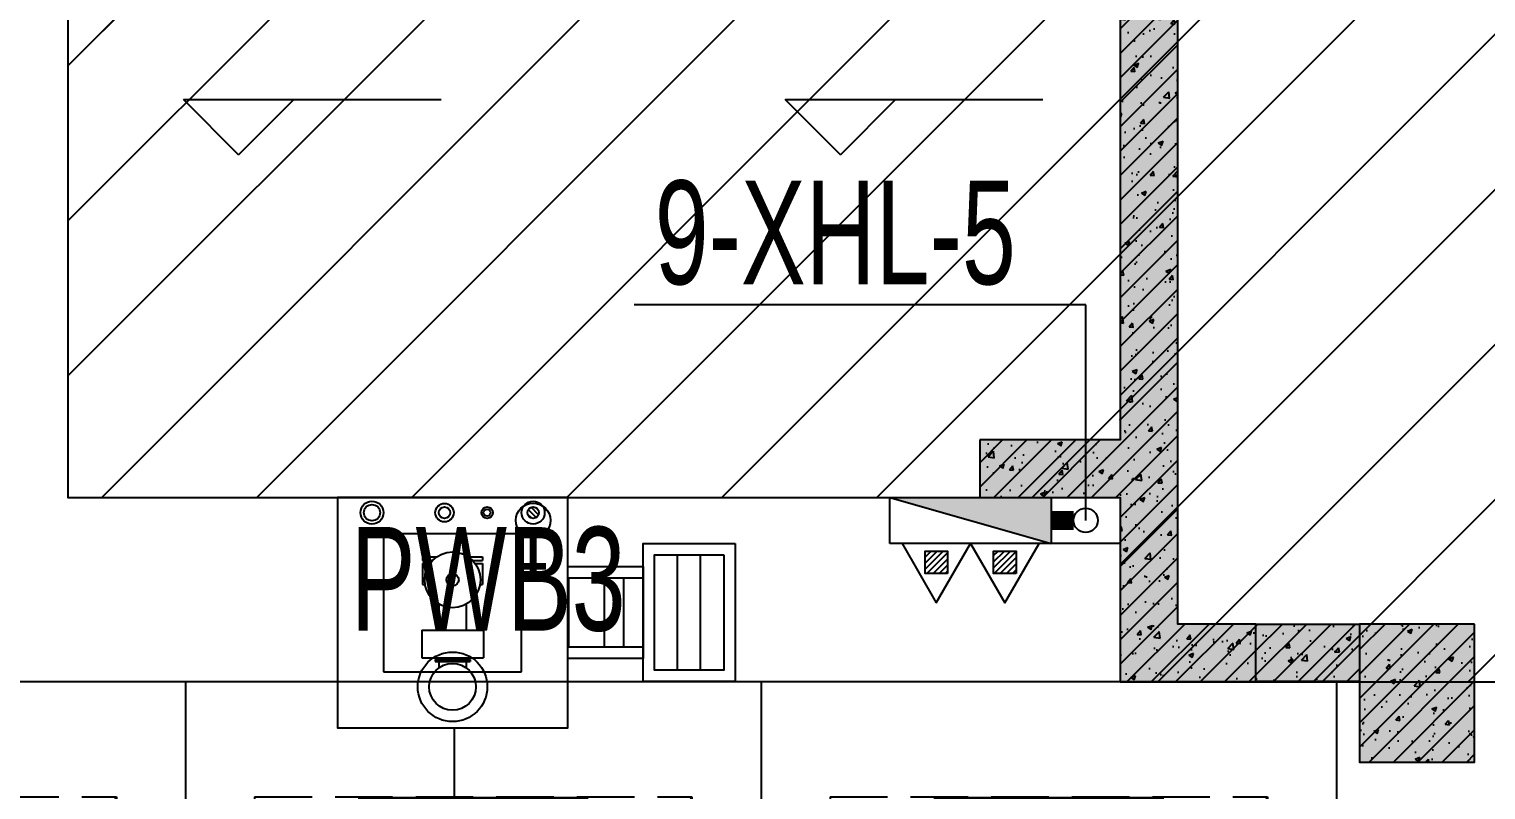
# Model space of a CAD drawing. Extents: x -1338203 to 1886333, y -783476 to 1038610.
# Drawn here: x 662378 to 668705, y -342117 to -338814 of the extents above; entities that cross this region are included whole.
import ezdxf

# ---------------------------------------------------------------- set-up
doc = ezdxf.new("R2010")
doc.units = 0
doc.header["$LTSCALE"] = 1000
doc.header["$MEASUREMENT"] = 0
doc.linetypes.add('A-001-平面B2$0$__DASH', pattern=[0.35, 0.25, -0.1])
doc.linetypes.add('负二层集水坑及排水沟$0$负二层集水坑及排水沟$0$CONTINOUS', pattern=[0])
for name, color, linetype in [('0P-EQUIP-CW', 7, 'Continuous'), ('0P-PIPE-CW', 3, 'Continuous'), ('A-001-车位参照B2$0$A-001-车位参照B2$0$0A-P-PKNG-CAR(A)', 43, 'Continuous'), ('A-13-平面B2$0$0A-A-SYMB-ELEV', 150, 'Continuous'), ('p-a-regular', 5, 'Continuous'), ('S-13-柱墙B2_B1$0$0S-CW-HATCH', 251, 'Continuous'), ('S-13-柱墙B2_B1$0$0S-CW-HATCH-UP', 251, 'Continuous'), ('S-13-柱墙B2_B1$0$0S-CW-LINE', 72, 'Continuous'), ('S001地下二墙柱$0$S001地下二墙柱$0$0A-P-PKNG-STRP', 40, 'Continuous'), ('S001地下二墙柱$0$S001地下二墙柱$0$0S-CC-LINE', 52, 'Continuous'), ('S001地下二墙柱$0$S001地下二墙柱$0$0S-CW-HATCH', 251, 'Continuous'), ('S001地下二墙柱$0$S001地下二墙柱$0$0S-CW-HATCH-UP', 251, 'Continuous'), ('负二层消火栓$0$负二层消火栓$0$0P-ACC-FH', 7, 'Continuous'), ('负二层消火栓$0$负二层消火栓$0$0P-DIM-FH', 3, 'Continuous'), ('负二层消火栓$0$负二层消火栓$0$0P-PIPE-FH', 1, 'Continuous'), ('负二层消火栓$0$负二层消火栓$0$0P-VPIPE-FH', 1, 'Continuous'), ('负二层消火栓$0$负二层消火栓$1$0P-EQUIP-FH', 7, 'Continuous'), ('负二层集水坑及排水沟$0$负二层集水坑及排水沟$0$0P-A-LEAD', 3, 'Continuous'), ('负二层集水坑及排水沟$0$负二层集水坑及排水沟$0$P001-预留预埋-B1$0$0P-EQUIP-WW', 7, 'Continuous'), ('负二层集水坑及排水沟$0$负二层集水坑及排水沟$0$P001-预留预埋-B1$0$A-001-平面B1$0$0A-A-HATH', 8, 'Continuous'), ('负二层集水坑及排水沟$0$负二层集水坑及排水沟$0$P001-预留预埋-B1$0$A-001-平面B1$0$0A-P-ROOF-DRAN', 190, 'Continuous'), ('负二层集水坑及排水沟$0$负二层集水坑及排水沟$0$P001-预留预埋-B1$0$P001-预留预埋-B1$0$0P-EQUIP-WW', 7, 'Continuous'), ('负二层集水坑及排水沟$0$负二层集水坑及排水沟$0$给排水设备', 7, '负二层集水坑及排水沟$0$负二层集水坑及排水沟$0$CONTINOUS')]:
    doc.layers.add(name, color=color, linetype=linetype)
doc.styles.add('负二层消火栓$0$负二层消火栓$0$AAD-S', font='aad-s.shx', dxfattribs={"width": 0.7, "bigfont": 'aad-hztxt.shx'})
doc.styles.add('负二层集水坑及排水沟$0$负二层集水坑及排水沟$0$P001-预留预埋-B1$0$P001-预留预埋-B1$0$AAD-TXT', font='AAD-TXT.shx', dxfattribs={"width": 0.7, "height": 3, "bigfont": 'AAD-HZTXT.shx'})
pattern_1 = [(45, (0, 0), (-53.03300858899106, 53.03300858899107), []), (49.99999999999999, (0, 0), (215.178054780226, -18.82564049477853), [22.5, -247.5]), (355, (0, 0), (-41.6254000839, 225.6576401100035), [18, -198]), (100.4514, (17.9315039999783, -1.568802000023425), (173.5528145142065, 206.8318626182861), [19.122057, -210.3426336]), (46.18420000000002, (0, 60), (320.1723145876933, -49.65570429870542), [33.74999999999996, -371.2499999999997]), (96.6356, (26.68102349992841, 55.86200790002476), (280.398811664611, 292.2353612701325), [28.6830864, -315.5139]), (351.1842, (0, 60), (280.3985835400882, 292.2355802775974), [27, -297]), (21, (30, 45), (179.0721156355385, -120.7856671996016), [22.5, -247.5]), (326.0000000000001, (30, 45), (72.99459957647451, 217.5450135140559), [18, -198]), (71.4514, (44.92266990011558, 34.93451819999609), (252.066788574447, 96.75914901298572), [19.122057, -210.3426336]), (37.50000000000001, (0, 0), (3.647956595187201, 99.86815614939344), [0, -195.6, 0, -201, 0, -198.75]), (7.499999999999999, (0, 0), (78.92086123264458, 118.3235135647081), [0, -114.6, 0, -191.1, 0, -75.75]), (327.5, (-66.89999999990687, 0), (160.1467308517227, -6.766461520313927), [0, -75, 0, -234, 0, -310.5]), (317.5, (-96.89999999990687, 0), (174.9558508027159, 30.03149469969532), [0, -97.5, 0, -155.4, 0, -220.5])]

# ---------------------------------------------------------------- blocks, each defined once
blk = doc.blocks.new('A-13-平面B2')
at = {"layer": 'A-13-平面B2$0$0A-A-SYMB-ELEV'}
for p, q in [((-5218.916134815197, -8702.704196680686), (-5458.916134815197, -8462.704196680686)), ((-5458.916134815197, -8462.704196680686), (-4338.916134815197, -8462.704196680686)), ((-5218.916134815197, -8702.704196680686), (-4978.916134815197, -8462.704196680686)), ((-2605.129678444471, -8702.704196680686), (-2845.129678444471, -8462.704196680686)), ((-2845.129678444471, -8462.704196680686), (-1725.129678444471, -8462.704196680686)), ((-2605.129678444471, -8702.704196680686), (-2365.129678444471, -8462.704196680686))]:
    blk.add_line(p, q, dxfattribs=at)
blk = doc.blocks.new('A-001-主楼组合参照B2')
at = {"ltscale": 0.002}
h = blk.add_hatch(dxfattribs=at)
h.set_pattern_fill('ANSI31', color=8, scale=300)
h.set_pattern_definition([(45, (-290759.7580399357, -7878.096521442116), (-336.7596045400933, 336.7596045400933), [])])
h.paths.add_polyline_path([(66281.2331245013, -186940.2985313081), (66281.2331245013, -185540.2985321602), (62441.23312550061, -185540.2987123799), (62441.23312550061, -181550.2985321602), (55141.23312550061, -181550.2985321602), (55141.23312550061, -185540.2990549848), (51301.23103445512, -185540.2992352045), (51301.23103445512, -186940.2985283216), (44981.23312550061, -186940.298366589), (44981.23312550061, -185540.2985321603), (41131.23316977848, -185540.2985321603), (41131.23316977848, -181650.298521692), (37391.68398198416, -181650.298521692), (37391.68398198416, -179560.2984945478), (38191.2331748188, -179560.2985321605), (38191.2331748188, -176360.2984955478), (41051.23312550061, -176360.2985331602), (41051.2331735522, -174560.2985321603), (42851.29555012775, -174560.2985321603), (42851.2331690148, -173660.2985216923), (46981.23312550061, -173660.2985321605), (46981.23312550061, -172090.2984945478), (50101.2331740607, -172090.2985321603), (50101.23312550061, -174560.2984945478), (67481.2331245013, -174560.2984945478), (67481.2331245013, -172090.2985321603), (70601.23312550061, -172090.2984945478), (70601.2331735522, -174560.2984945478), (76531.2331740607, -174560.2984945478), (76531.2331740607, -176360.2984955478), (79391.23312550061, -176360.2984955478), (79391.2331740607, -179560.2984945478), (80191.23312550061, -179560.2984945478), (80191.2331740607, -182110.2984945478), (81091.2331740607, -182110.2985321603), (81091.23312550061, -185540.2984945478), (72601.23312550061, -185540.2984945478), (72601.23312550061, -186940.2984953998)])
h.paths.add_polyline_path([(2291.232276478084, -185540.2985785123), (9781.232275478309, -185540.2985785123), (9781.232275478309, -186540.298578512), (9631.232276478084, -186540.2985785118), (9631.232276478084, -186940.2985785123), (16251.23227647808, -186940.2985785123), (16251.23227647808, -186540.2985785118), (16101.23227547831, -186540.298578512), (16101.23227547831, -185540.2985785123), (23691.23227547831, -185540.2985785123), (23691.23227547831, -179560.2985785123), (22891.23227547831, -179560.2985785123), (22891.23227547831, -176360.2985785123), (20031.23227547831, -176360.2985785123), (20031.23227547831, -174560.2985785123), (18231.13172222464, -174560.2985785123), (18231.13172222464, -173660.2985785123), (14101.23227547831, -173660.2985785123), (14101.23227547831, -172090.2985785123), (10981.23227547831, -172090.2985785123), (10981.23227547831, -174560.2985785123), (-6398.767723521916, -174560.2985785123), (-6398.767723521916, -172090.2985785123), (-9518.767724521691, -172090.2985785123), (-9518.767724521691, -174560.2985785123), (-15448.76772452169, -174560.2985785123), (-15448.76772452169, -176360.2985785123), (-18308.76772452169, -176360.2985785123), (-18308.76772452169, -179560.2985785123), (-19108.76772452169, -179560.2985785123), (-19108.76772452169, -181610.2985785122), (-20008.76772452169, -181610.2985785122), (-20008.76772452169, -185540.2985785253), (-11518.76772452169, -185540.2985785123), (-11518.76772502181, -186540.2985785123), (-11668.7677235154, -186540.2985785123), (-11668.7677235154, -186940.2985785123), (-5048.767723521916, -186940.2985785123), (-5048.767723515397, -186540.2985785123), (-5198.767723515397, -186540.2985785123), (-5198.767723521916, -185540.2985785123), (-1358.767723515397, -185540.2985785123), (-1358.767723515397, -181550.2985785122), (2291.232276478084, -181550.2985785122)])
h.paths.add_polyline_path([(-109958.7612749783, -168806.1891832975), (-109958.7612691789, -173536.1891834346), (-109708.7612749792, -173536.1891833699), (-103818.7612749829, -173536.1891834874), (-103818.761274982, -177236.1891834413), (-99248.76127499505, -177236.1891834215), (-99248.76127499505, -178036.18918342), (-92868.76126927859, -178036.18918342), (-92868.76126927952, -177236.1891834659), (-71298.76126929256, -177236.189183469), (-71298.76126929256, -178036.18918342), (-64918.7612635761, -178036.18918342), (-64918.76126357983, -177236.1891834659), (-54208.76126359007, -177236.1891834659), (-54208.761263591, -168806.1891834316), (-59108.76126921247, -168806.1891711009), (-59108.76126921247, -167906.1891711006), (-62058.76126937452, -167906.189171247), (-62058.76126937452, -168806.1891711009), (-64368.7612635761, -168806.1891832975), (-64368.7612635761, -167456.1891832975), (-66168.76126925531, -167456.1891832975), (-66168.76126925531, -165386.1891709544), (-69468.76126918918, -165386.1891709558), (-69468.76126920874, -167386.1891832859), (-71848.76126930187, -167386.1891832851), (-71848.76126924413, -168806.189183286), (-82158.76126925531, -168806.1891771933), (-82158.76126917521, -167906.1891709485), (-85208.7612691957, -167906.1891711006), (-85208.7612691957, -168806.1891711009), (-92318.76126924134, -168806.1891835518), (-92318.76126926276, -167386.1891837005), (-94698.76126924786, -167386.1891834291), (-94698.76126925531, -165386.1891709551), (-97998.76126925531, -165386.1891709539), (-97998.76126925531, -167456.1891834188), (-99798.76126925158, -167456.1891834186), (-99798.76127499505, -168806.1891832975)])
h.paths.add_polyline_path([(-115663.7569348987, -225243.7857859249), (-115663.7569348987, -225843.7857859249), (-115413.7569348987, -225843.7857859249), (-115413.7569348987, -225243.7857859249), (-114083.7569348987, -225243.7857859249), (-114083.7569348987, -225843.7857859249), (-113833.7569348987, -225843.7857859249), (-113833.7569348987, -225243.7857859249), (-112008.7569348987, -225243.7857859248), (-112008.7569348987, -225843.7857859249), (-111588.7569348987, -225843.7857859249), (-111588.7569348987, -225243.7857859249), (-92908.75693489867, -225243.7857859249), (-92908.75693489867, -225843.7857859249), (-92488.75693489867, -225843.7857859249), (-92488.75693489867, -225243.7857859249), (-90663.75693489867, -225243.7857859249), (-90663.75693489867, -225843.7857859249), (-90413.75693489867, -225843.7857859249), (-90413.75693489867, -225243.7857859249), (-89083.75693489867, -225243.7857859249), (-89083.75693489867, -225843.7857859249), (-88833.75693489867, -225843.7857859249), (-88833.75693489867, -225243.7857859252), (-82963.75693489867, -225243.7857859252), (-82963.75693489867, -225843.7857859249), (-82713.75693489867, -225843.7857859249), (-82713.75693489867, -225243.7857859249), (-81383.75693489867, -225243.7857859249), (-81383.75693489867, -225843.7857859249), (-81133.75693489867, -225843.7857859249), (-81133.75693489867, -225243.7857859249), (-79308.75693489867, -225243.7857859249), (-79308.75693489867, -225843.7857859249), (-78888.75693489867, -225843.7857859249), (-78888.75693489867, -225243.7857859249), (-60208.75693489867, -225243.7857859248), (-60208.75693489867, -225843.7857859249), (-59788.75693489867, -225843.7857859249), (-59788.75693489867, -225243.7857859249), (-57963.75693489867, -225243.7857859249), (-57963.75693489867, -225843.7857859249), (-57713.75693489867, -225843.7857859249), (-57713.75693489867, -225243.7857859249), (-56383.75693489867, -225243.7857859249), (-56383.75693489867, -225843.7857859249), (-56133.75693489867, -225843.7857859249), (-56133.75693489867, -225243.7857859249), (-53248.75693489867, -225243.7857859249), (-53248.75693488936, -216463.7857859784), (-53248.75693488843, -216463.7857880258), (-56518.75693488098, -216463.785787997), (-56518.75693485443, -216463.7857859249), (-59958.75693489867, -216463.7857859248), (-59958.75693489867, -215463.7857859249), (-67988.75693489867, -215463.7857859249), (-67988.75693489867, -211893.7857859249), (-71108.75693489867, -211893.7857859249), (-71108.75693489867, -215463.7857859249), (-79138.75693489867, -215463.7857859249), (-79138.75693489867, -216463.7857859249), (-81758.75504769175, -216463.7857608667), (-81758.75504769175, -215463.785828924), (-83908.76013395959, -215463.7857370347), (-83908.76013395959, -216463.7856689774), (-86598.75693489867, -216463.7856940356), (-87848.75693495455, -216463.7857859249), (-92658.75693489867, -216463.7857859249), (-92658.75693489867, -215463.7857859249), (-100688.7569348987, -215463.7857859249), (-100688.7569348987, -211893.7857859249), (-103808.7569348987, -211893.7857859249), (-103808.7569349583, -215463.7857859249), (-111838.7569348987, -215463.7857859249), (-111838.7569348987, -215463.778743452), (-114238.7569348931, -215463.7788353413), (-114238.7569348931, -215463.7856940356), (-116458.756825553, -215463.7857859285), (-116458.7570442806, -216463.7857859212), (-118548.7571535825, -216463.7856940356), (-118548.7570442406, -221293.7879517402), (-119248.7632341522, -221293.7879937084), (-119248.7632341522, -221893.7879937084), (-118548.7602174289, -221893.7879937084), (-118548.7569348987, -223843.7809536252), (-119248.763234115, -223843.7809955936), (-119248.763234115, -224443.7809955936), (-118548.7569348987, -224443.7809536252), (-118548.7569348987, -225243.7857859249)])
h.paths.add_polyline_path([(-11948.76700253668, -235160.2985359748), (-15608.76700253668, -235160.2985359748), (-15608.76700253668, -237713.5560672852), (-16508.76700253668, -237713.5560672852), (-16508.76700253668, -241140.2985359879), (-8018.767002536682, -241140.2985359748), (-8018.767003037734, -242140.2985359748), (-8168.767002536682, -242140.2985359748), (-8168.767002536682, -242540.2985359748), (-1548.767002536682, -242540.298535975), (-1548.767002536682, -242140.298535975), (-1698.767001538305, -242140.2985359748), (-1698.767001538305, -241140.298535975), (13281.23299746332, -241140.298535975), (13281.23299746332, -242140.2985359748), (13131.23299746332, -242140.2985359748), (13131.23299746332, -242540.2985359748), (19751.23299746332, -242540.2985359748), (19751.23299746332, -242140.2985359748), (19601.23299746332, -242140.2985359748), (19601.23299746332, -241140.2985359748), (27191.23299746332, -241140.2985359748), (27191.23299746332, -239340.2985359748), (27191.23304551211, -239340.2985359748), (27191.23304551211, -237140.2985358062), (27191.23299746332, -237140.2985358062), (27191.23299746332, -235250.2984237619), (23441.23299746332, -235250.2984237619), (23441.23299746332, -230950.2983570985), (23441.23299746332, -230160.2985359748), (21531.23299746332, -230160.2985359753), (17601.23299746332, -230160.2985359753), (17601.52712125261, -227690.2985359748), (14481.52712125261, -227690.2985359748), (14481.23299746332, -230160.2985359748), (-2898.767001538305, -230160.2985359748), (-2898.767001538305, -227690.2985359748), (-6018.767002536682, -227690.2985359748), (-6018.767002536682, -230160.2985359748), (-9948.767002536682, -230160.2985359748), (-11948.76700253668, -230160.2985359748)])
h.paths.add_polyline_path([(67491.23229324841, -237139.9998558274), (67491.23229401116, -235159.999855996), (71151.23229324794, -235159.999855996), (71151.23229324841, -234559.999855996), (73051.23229324841, -234559.999855996), (73051.23229324841, -230159.9998559959), (77081.23229324841, -230159.999855996), (77080.93816945818, -227689.999855996), (80200.93816945818, -227689.999855996), (80201.23229324841, -230159.999855996), (97581.23229224817, -230159.999855996), (97581.23229224817, -227689.999855996), (100701.2322932484, -227689.999855996), (100701.2322932484, -230159.999855996), (104631.2322932484, -230159.999855996), (106631.2322932484, -230159.999855996), (106631.2322932484, -231959.999855996), (109491.2322932484, -231959.999855996), (109491.2322932484, -235159.999855996), (110291.2322932484, -235159.999855996), (110291.2322932484, -237713.257387306), (111191.2322932484, -237713.257387306), (111191.2322932484, -241139.999856009), (102701.2322932484, -241139.999855996), (102701.2322937485, -242139.999855996), (102851.2322932484, -242139.999855996), (102851.2322932484, -242539.999855996), (96231.23229324841, -242539.999855996), (96231.23229324841, -242139.999855996), (96381.23229224817, -242139.999855996), (96381.23229224817, -241139.999855996), (81401.23229324841, -241139.999855996), (81401.23229324841, -242139.999855996), (81551.23229324841, -242139.9998559955), (81551.23229324841, -242539.999855996), (74931.23229324841, -242539.999855996), (74931.23229324841, -242139.999855996), (75081.23229324841, -242139.999855996), (75081.23229324841, -241139.999855996), (67491.23229324841, -241139.999855996), (67491.23229324841, -239339.999855996)])
h.paths.add_polyline_path([(11810.72601094865, -302464.7122348832), (13795.7470119854, -302220.4619652765), (17696.32407989795, -301740.5088564857), (17394.38181419042, -299289.0335956084), (20491.02751642303, -298908.0015827207), (20792.96978213009, -301359.476843597), (25884.45497300685, -300732.9864286719), (26492.75564002548, -305675.69523174), (29132.84460410872, -305350.8410156242), (28524.54393708915, -300408.1322125561), (38042.87436600938, -299236.9331309021), (37741.22402247298, -296785.4219499681), (40837.86972569837, -296404.3899369583), (41139.52006923431, -298855.9011178924), (45040.10263646976, -298375.947332428), (47025.13193277246, -298131.6960421153), (47635.76015855395, -303094.2692828734), (50474.35205226694, -302744.9899377254), (51268.3637707883, -302647.2894216004), (51580.18199404958, -305181.4349219284), (52178.19982720283, -310041.5235503284), (48297.46755293082, -310519.0348228897), (48117.94285455183, -309060.0382901131), (44465.48894935404, -309509.4606642824), (44587.61459500552, -310501.9753123728), (44736.49179173284, -310483.6564656604), (44785.34204979544, -310880.6623249209), (38214.89507903275, -311689.1340958558), (38166.04482097016, -311292.1282365952), (38314.92201720015, -311273.8093899438), (38192.79637204413, -310281.2947417925), (23324.92694372847, -312110.7369061121), (23447.05258888449, -313103.2515542634), (23595.92978610727, -313084.9327074896), (23644.78004416986, -313481.9385667506), (17074.33307340764, -314290.4103376855), (17025.48281534505, -313893.4044784249), (17174.36001256783, -313875.0856316515), (17052.23436741135, -312882.5709835001), (1787.359078842448, -314760.8634060043), (1909.484723998467, -315753.3780541557), (2058.361921221251, -315735.0592073823), (2107.212179283844, -316132.0650666428), (-4463.234791478375, -316940.5368375777), (-4512.085049540969, -316543.5309783171), (-4363.20785231865, -316525.2121315437), (-4485.333497474669, -315532.6974833923), (-12911.78286028025, -316569.5442107695), (-13330.67382316641, -313165.21896761), (-12437.4106398311, -313055.3058869696), (-12507.02225759183, -312489.5725373559), (-12748.83103498048, -310524.3935341835), (-11954.81931645959, -310426.6930180584), (-12345.62138095987, -307250.6461439739), (-9507.029487246415, -306901.3667988268), (-9726.855648528086, -305114.8404321541), (-7940.226588892518, -304895.8488561726), (-8050.13966953312, -304002.5856728373), (-3951.156865628669, -303497.3721730416), (-4142.894128524465, -301939.124175443), (-1046.248426291859, -301558.0921625552), (-744.5980827559251, -304009.6033434892), (7185.593955974327, -303033.8194386902), (7796.222181755817, -307996.3926794484), (12421.35423673061, -307427.2854756413)])
h.paths.add_polyline_path([(118675.7859663961, -301882.809409273), (118078.7053500742, -297020.9645447106), (118078.5068137946, -297019.3479245001), (118009.0274021446, -296453.598323043), (117767.6778670328, -294488.3628660979), (116973.6433389063, -294585.8778297879), (116583.5834841465, -291409.7397172834), (113744.9100460953, -291758.3557124749), (113525.5013777933, -289971.7780241912), (111540.4150574778, -290215.565433416), (107639.7204380578, -290694.6076925431), (107338.9349182204, -288242.9902351153), (104242.2002585281, -288623.2985935061), (104542.9857783655, -291074.916050934), (87292.58565581567, -293193.4286369771), (86991.5082054229, -290741.8470313875), (83894.77354474016, -291122.1553899002), (84195.85099513293, -293573.7369954897), (80295.15637571295, -294052.7792546166), (78310.07005539746, -294296.5666638416), (78919.53857846209, -299259.28246463), (76080.86514040898, -299607.8984598218), (75286.8306122825, -299705.4134235118), (75598.05663160351, -302239.6317223347), (76015.75496586668, -305640.8215212679), (83549.15755146206, -304715.6483032462), (83671.05125557748, -305708.191463465), (83522.16978205112, -305726.4755190959), (83570.92726389621, -306123.4927831589), (90141.56298413989, -305316.5564586243), (90092.80550229526, -304919.5391945612), (89943.9240292625, -304937.8232501313), (89822.03032465023, -303945.2800899736), (104690.3268628216, -302119.3123950005), (104812.2205674339, -303111.8555551582), (104663.3390934102, -303130.1396108497), (104712.0965752553, -303527.1568749131), (111282.7322954994, -302720.2205503787), (111233.9748136543, -302323.2032863157), (111085.0933396306, -302341.4873420075), (110963.1996350179, -301348.9441818497), (114616.7046459892, -300901.0549714464), (114795.7921093565, -302359.3094186358)])
at = {"color": 3, "flags": 128}
blk.add_lwpolyline([(-109958.7612749783, -168806.1891832975), (-109958.7612691789, -173536.1891834346), (-109708.7612749792, -173536.1891833699), (-103818.7612749829, -173536.1891834874), (-103818.761274982, -177236.1891834413), (-99248.76127499505, -177236.1891834215), (-99248.76127499505, -178036.18918342), (-92868.76126927859, -178036.18918342), (-92868.76126927952, -177236.1891834659), (-71298.76126929256, -177236.189183469), (-71298.76126929256, -178036.18918342), (-64918.7612635761, -178036.18918342)], dxfattribs=at)
blk.add_blockref('A-13-平面B2', (-97858.76142383367, -167045.8904441454))
blk = doc.blocks.new('负二层集水坑及排水沟$0$负二层集水坑及排水沟$0$P001-预留预埋-B1$0$EREF')
at = {"layer": '负二层集水坑及排水沟$0$负二层集水坑及排水沟$0$P001-预留预埋-B1$0$P001-预留预埋-B1$0$0P-EQUIP-WW'}
for p, q in [((81777.32869463315, 163917.071954704), (81745.01299027959, 163949.3876590416)), ((81747.61029841239, 163901.8890703158), (81729.8301059063, 163919.6692628131)), ((81767.15199817432, 163904.7980108609), (81732.73904644139, 163939.2109625765)), ((81103.99980262993, 163834.5187664595), (81103.99980277999, 163234.5187664595)), ((81703.99980262993, 163834.5187666095), (81103.99980262993, 163834.5187664595)), ((81703.99980277999, 163234.5187666095), (81703.99980262993, 163834.5187666095)), ((81273.99396533542, 163705.8754898618), (81273.99144363916, 163614.7692400278)), ((81273.99396533542, 163705.8754898618), (81306.35644787084, 163705.8745941126)), ((81273.99476870784, 163734.9004898267), (81273.99432239006, 163718.7754898328)), ((81273.99432239006, 163718.7754898328), (81317.24217958655, 163718.7742927913)), ((81273.99476870784, 163734.9004898267), (81336.54807109112, 163734.8987584369)), ((81471.45709098649, 163734.8950243401), (81534.01039336977, 163734.8932929503)), ((81490.76208985527, 163718.7694899978), (81534.00994705176, 163718.7682929563)), ((81501.64710746217, 163705.8691887345), (81534.00958999735, 163705.8682929853)), ((81534.00958999735, 163705.8682929853), (81534.00706830132, 163614.7620431513)), ((81534.01039336977, 163734.8932929503), (81534.00994705176, 163718.7682929563)), ((81273.99144363916, 163614.7692400278), (81284.68583291885, 163614.7689440218)), ((81523.31267902162, 163614.762339157), (81534.00706830132, 163614.7620431513)), ((81344.53595044499, 163529.2100339993), (81344.53282884212, 163416.4297876656)), ((81463.45782528038, 163529.2067424044), (81463.4547036775, 163416.4264960708)), ((81269.95470393036, 163416.4318518857), (81269.95135654567, 163295.4943520515)), ((81269.95470393036, 163416.4318518857), (81538.03282858926, 163416.4244318501)), ((81538.03282858926, 163416.4244318501), (81538.02948120458, 163295.4869320159)), ((81269.95135654567, 163295.4943520515), (81538.02948120458, 163295.4869320159)), ((81328.00117794855, 163289.042745321), (81328.00092131586, 163279.7708703009)), ((81328.00092131586, 163279.7708703009), (81479.9790461146, 163279.7666637546)), ((81328.00117794855, 163289.042745321), (81479.97930274729, 163289.0385387747)), ((81344.52904629766, 163279.770412825), (81344.52829115733, 163252.4879858228)), ((81344.52948145743, 163295.4922878309), (81344.52930293034, 163289.0422878451)), ((81463.45092113281, 163279.7671212302), (81463.45016599249, 163252.484694228)), ((81463.45135629282, 163295.4889962365), (81463.45117776573, 163289.0389962508)), ((81479.97930274729, 163289.0385387747), (81479.9790461146, 163279.7666637546)), ((81103.99980277999, 163234.5187664595), (81703.99980277999, 163234.5187666095))]:
    blk.add_line(p, q, dxfattribs=at)
blk.add_lwpolyline([(80903.99977579265, 163992.4480580656), (80903.99977579288, 162992.4480584114), (81903.99980282591, 162992.4480584117), (81903.99980282568, 163992.4480580659)], close=True, dxfattribs=at)
for centre, radius in [((81053.9998025712, 163926.0587668021), 50), ((81053.9998025712, 163926.0587668021), 35), ((81368.99980261753, 163926.0587668471), 40), ((81368.99980261753, 163926.0587668471), 25), ((81553.9998025677, 163926.0587669146), 25), ((81753.99980256421, 163926.058766977), 50), ((81753.99980256421, 163926.058766977), 25), ((81553.9998025677, 163926.0587669146), 15), ((81403.99980268005, 163634.5187665344), 120.9374998739999), ((81403.99980268005, 163634.5187665344), 26.99999999999999), ((81403.98694872367, 163170.1187671535), 150.9703123427099), ((81403.98694872367, 163170.1187671535), 101.58749989416)]:
    blk.add_circle(centre, radius, dxfattribs=at)
at = {"layer": '负二层集水坑及排水沟$0$负二层集水坑及排水沟$0$P001-预留预埋-B1$0$P001-预留预埋-B1$0$0P-EQUIP-WW', "style": '负二层集水坑及排水沟$0$负二层集水坑及排水沟$0$P001-预留预埋-B1$0$P001-预留预埋-B1$0$AAD-TXT', "width": 0.7}
blk.add_text('PWB3', height=450, dxfattribs=at).set_placement((80962.00343599805, 163413.9803956008, 3000))
blk = doc.blocks.new('负二层集水坑及排水沟$0$负二层集水坑及排水沟$0$A$C2D5B4FF3')
at = {"layer": '负二层集水坑及排水沟$0$负二层集水坑及排水沟$0$P001-预留预埋-B1$0$A-001-平面B1$0$0A-A-HATH'}
h = blk.add_hatch(dxfattribs=at)
h.set_pattern_fill('STEEL', color=256, scale=150, angle=494.9999949379019)
h.set_pattern_definition([(179.9999949379017, (-208179.9967379753, -40365.79950105213), (-2.103841059062763e-05, -238.1249999999991), []), (179.9999949379017, (-208264.1866465484, -40449.98939474905), (-2.103841059062763e-05, -238.1249999999991), [])])
h.paths.add_polyline_path([(49.99629068514332, 327.5966271508369), (349.9886301464867, 327.5966271508369), (349.9848173339851, 0.003239952668081969), (49.9923646573443, 0.003239952668081969)])
at = {"layer": '负二层集水坑及排水沟$0$负二层集水坑及排水沟$0$P001-预留预埋-B1$0$0P-EQUIP-WW'}
for p, q in [((449.9924789767247, 577.5966085673426), (-50.00752099347301, 577.5966457190807)), ((449.9924715763191, 477.5966085822438), (-50.00752842368092, 477.5966457190807))]:
    blk.add_line(p, q, dxfattribs=at)
for points in [[(-100.0075098776724, 727.5966494343593), (499.9924901372287, 727.5966048822156), (499.9924604307162, 327.5966048673145), (-100.0075395990862, 327.5966494343593)], [(-50.00751359283458, 677.5966457190807), (449.9924864220666, 677.5966085673426), (449.9924641310936, 377.596608597145), (-50.00753588380758, 377.5966457190807)]]:
    blk.add_lwpolyline(points, close=True, dxfattribs=at)
at = {"layer": '负二层集水坑及排水沟$0$负二层集水坑及排水沟$0$P001-预留预埋-B1$0$A-001-平面B1$0$0A-P-ROOF-DRAN'}
for points in [[(0, 0.003239952668081969), (-3.573950380086899e-08, 327.5966271508369), (399.9849208673695, 327.5966271508369), (399.9946010485291, -0.003239952551666647)], [(49.99247783690225, 327.5966271508369), (349.9848172982456, 327.5966271508369), (349.9848173339851, 0.003239952668081969), (49.9923646573443, 0.003239952668081969)]]:
    blk.add_lwpolyline(points, close=True, dxfattribs=at)
blk = doc.blocks.new('负二层集水坑及排水沟')
at = {"layer": '负二层集水坑及排水沟$0$负二层集水坑及排水沟$0$0P-A-LEAD'}
blk.add_line((-102141.3099903525, -178235.8911579128), (-102141.3099903526, -180334.4042415554), dxfattribs=at)
at = {"layer": '负二层集水坑及排水沟$0$负二层集水坑及排水沟$0$给排水设备'}
blk.add_blockref('负二层集水坑及排水沟$0$负二层集水坑及排水沟$0$P001-预留预埋-B1$0$EREF', (-183552.3139374609, -341228.3392163244), dxfattribs=at)
at = {"layer": '负二层集水坑及排水沟$0$负二层集水坑及排水沟$0$给排水设备', "ltscale": 0.002, "rotation": 270}
blk.add_blockref('负二层集水坑及排水沟$0$负二层集水坑及排水沟$0$A$C2D5B4FF3', (-101648.3148219086, -177535.891867783), dxfattribs=at)
blk = doc.blocks.new('负二层消火栓$0$负二层消火栓$1$$TwtSys$00000546')
h = blk.add_hatch()
h.set_pattern_fill('ANSI31', color=256, scale=200, style=0)
h.set_pattern_definition([(45, (-38543.80223862439, -6670.830405693208), (-17.67766952966369, 17.67766952966369), [])])
h.paths.add_polyline_path([(-64.92232553117356, 173.7449990885525), (64.922325531159, 173.7449990885525), (64.922325531159, 43.90034802621994), (-64.92232553117356, 43.90034802621994)])
for points in [[(0, 343.6163707387423), (-198.3870041439732, 0), (198.3870041439732, 0)], [(-64.92232553117356, 173.7449990885525), (64.922325531159, 173.7449990885525), (64.922325531159, 43.90034802621994), (-64.92232553117356, 43.90034802621994)]]:
    blk.add_lwpolyline(points, close=True)
blk = doc.blocks.new('负二层消火栓$0$负二层消火栓$0$$TwtSys$00000434')
for p, q in [((-0.5, 0.5), (-0.5, -0.5)), ((-0.5, -0.5), (0.5, 0.5)), ((0.5, 0.5), (-0.5, 0.5)), ((0.5, -0.5), (0.5, 0.5)), ((-0.5, -0.5), (0.5, -0.5))]:
    blk.add_line(p, q)
blk.add_solid([(0.5, -0.5), (0.5, 0.5), (-0.5, -0.5)])
blk = doc.blocks.new('负二层消火栓')
at = {"layer": '负二层消火栓$0$负二层消火栓$0$0P-ACC-FH'}
blk.add_lwpolyline([(-100248.3359477135, -177435.8909269406), (-100248.3359477135, -177235.8909269406), (-99248.76738512923, -177235.8909269406), (-99248.76738512923, -177435.8909269406)], close=True, dxfattribs=at)
at = {"layer": '负二层消火栓$0$负二层消火栓$0$0P-DIM-FH'}
for p, q in [((-99398.33655778435, -176400.5750624908), (-101360.1500378458, -176400.5750624908)), ((-99398.33655778435, -177335.8912928373), (-99398.33655778435, -176400.5750624908))]:
    blk.add_line(p, q, dxfattribs=at)
at = {"layer": '负二层消火栓$0$负二层消火栓$0$0P-PIPE-FH', "linetype": 'Continuous', "const_width": 82.5}
blk.add_lwpolyline([(-99450.83674764831, -177335.8898830038), (-99548.33594770433, -177335.8898830012)], dxfattribs=at)
at = {"layer": '负二层消火栓$0$负二层消火栓$0$0P-VPIPE-FH', "linetype": 'Continuous'}
blk.add_circle((-99398.33674764831, -177335.8898830051), 52.5, dxfattribs=at)
at = {"layer": '负二层消火栓$0$负二层消火栓$0$0P-ACC-FH', "xscale": -700, "yscale": 200, "zscale": 700, "rotation": 180}
blk.add_blockref('负二层消火栓$0$负二层消火栓$0$$TwtSys$00000434', (-99898.33594771347, -177335.8909269406), dxfattribs=at)
at = {"layer": '负二层消火栓$0$负二层消火栓$1$0P-EQUIP-FH', "xscale": 0.75, "yscale": 0.75, "zscale": 0.75, "rotation": 180}
for p in [(-100047.1261311587, -177435.8898481713, 799.9981982381344), (-99749.54562494264, -177435.8898481713, 799.9981982381344)]:
    blk.add_blockref('负二层消火栓$0$负二层消火栓$1$$TwtSys$00000546', p, dxfattribs=at)
at = {"layer": '负二层消火栓$0$负二层消火栓$0$0P-DIM-FH', "color": 7, "style": '负二层消火栓$0$负二层消火栓$0$AAD-S', "width": 0.7}
blk.add_text('9-XHL-5', height=450, dxfattribs=at).set_placement((-101270.1500378458, -176310.5750624908))
blk = doc.blocks.new('S-13-柱墙B2_B1')
at = {"layer": 'S-13-柱墙B2_B1$0$0S-CW-HATCH'}
h = blk.add_hatch(color=256, dxfattribs=at)
h.dxf.hatch_style = 1
h.paths.add_polyline_path([(-2000.000000000466, -9939.999999999418), (-2000.000000000466, -10189.99999999942), (-1390.000000039116, -10189.99999999942), (-1390.000000039116, -10989.99999999942), (-800.0000000391155, -10989.99999999942), (-800.0000000391155, -10739.99999999942), (-1140.000000039116, -10739.99999999942), (-1140.000000039116, -6459.999999999418), (-1390.000000039116, -6459.999999999418), (-1390.000000039116, -9939.999999999418)])
h = blk.add_hatch(color=256, dxfattribs=at)
h.dxf.hatch_style = 1
h.paths.add_polyline_path([(-800.0000000391155, -10739.99999999942), (-350.0000000391155, -10739.99999999942), (-350.0000000391155, -10989.99999999942), (-800.0000000391155, -10989.99999999942)])
at = {"layer": 'S-13-柱墙B2_B1$0$0S-CW-HATCH-UP'}
h = blk.add_hatch(dxfattribs=at)
h.set_pattern_fill('钢筋混凝土', color=256, scale=30)
h.set_pattern_definition(pattern_1)
h.paths.add_polyline_path([(-2000.000000000466, -9939.999999999418), (-2000.000000000466, -10189.99999999942), (-1390.000000039116, -10189.99999999942), (-1390.000000039116, -10989.99999999942), (-800.0000000391155, -10989.99999999942), (-800.0000000391155, -10739.99999999942), (-1140.000000039116, -10739.99999999942), (-1140.000000039116, -6459.999999999418), (-1390.000000039116, -6459.999999999418), (-1390.000000039116, -9939.999999999418)])
h = blk.add_hatch(dxfattribs=at)
h.set_pattern_fill('钢筋混凝土', color=256, scale=30)
h.set_pattern_definition(pattern_1)
h.paths.add_polyline_path([(-800.0000000391155, -10739.99999999942), (-350.0000000391155, -10739.99999999942), (-350.0000000391155, -10989.99999999942), (-800.0000000391155, -10989.99999999942)])
at = {"layer": 'S-13-柱墙B2_B1$0$0S-CW-LINE'}
blk.add_lwpolyline([(-2000.000000000466, -9939.999999999418), (-2000.000000000466, -10189.99999999942), (-1390.000000039116, -10189.99999999942), (-1390.000000039116, -10989.99999999942), (-800.0000000391155, -10989.99999999942), (-800.0000000391155, -10739.99999999942), (-1140.000000039116, -10739.99999999942), (-1140.000000039116, -6459.999999999418), (-1390.000000039116, -6459.999999999418), (-1390.000000039116, -9939.999999999418)], close=True, dxfattribs=at)
at = {"layer": 'S-13-柱墙B2_B1$0$0S-CW-LINE', "color": 2}
blk.add_lwpolyline([(-800.0000000391155, -10739.99999999942), (-350.0000000391155, -10739.99999999942), (-350.0000000391155, -10989.99999999942), (-800.0000000391155, -10989.99999999942)], close=True, dxfattribs=at)
blk = doc.blocks.new('S001地下二墙柱')
at = {"layer": 'S001地下二墙柱$0$S001地下二墙柱$0$0S-CW-HATCH'}
h = blk.add_hatch(color=256, dxfattribs=at)
h.dxf.hatch_style = 1
h.paths.add_polyline_path([(-97708.76140984008, -177785.8904443951), (-98208.76140984008, -177785.8904443951), (-98208.76140984008, -178385.8904443951), (-97708.76140984008, -178385.8904443951)])
at = {"layer": 'S001地下二墙柱$0$S001地下二墙柱$0$0S-CW-HATCH-UP'}
h = blk.add_hatch(dxfattribs=at)
h.set_pattern_fill('钢筋混凝土', color=256, scale=30)
h.set_pattern_definition([(45, (-65398.02880732762, -168834.163483721), (-53.03300858899106, 53.03300858899107), []), (49.99999999999999, (-65398.02880732762, -168834.163483721), (215.178054780226, -18.82564049477853), [22.5, -247.5]), (355, (-65398.02880732762, -168834.163483721), (-41.6254000839, 225.6576401100035), [18, -198]), (100.4514, (-65380.09730332764, -168835.7322857211), (173.5528145142065, 206.8318626182861), [19.122057, -210.3426336]), (46.18420000000002, (-65398.02880732762, -168774.163483721), (320.1723145876933, -49.65570429870542), [33.74999999999803, -371.2499999999843]), (96.6356, (-65371.34778382676, -168778.301475821), (280.398811664611, 292.2353612701325), [28.6830864, -315.5139]), (351.1842, (-65398.02880732762, -168774.163483721), (280.3985835400882, 292.2355802775974), [27, -297]), (21, (-65368.02880732762, -168789.163483721), (179.0721156355385, -120.7856671996016), [22.5, -247.5]), (326.0000000000001, (-65368.02880732762, -168789.163483721), (72.99459957647451, 217.5450135140559), [18, -198]), (71.4514, (-65353.1061374289, -168799.228965521), (252.066788574447, 96.75914901298572), [19.122057, -210.3426336]), (37.50000000000001, (-65398.02880732762, -168834.163483721), (3.647956595187201, 99.86815614939344), [0, -195.6, 0, -201, 0, -198.75]), (7.499999999999999, (-65398.02880732762, -168834.163483721), (78.92086123264458, 118.3235135647081), [0, -114.6, 0, -191.1, 0, -75.75]), (327.5, (-65464.92880732799, -168834.163483721), (160.1467308517227, -6.766461520313927), [0, -75, 0, -234, 0, -310.5]), (317.5, (-65494.92880732799, -168834.163483721), (174.9558508027159, 30.03149469969532), [0, -97.5, 0, -155.4, 0, -220.5])])
h.paths.add_polyline_path([(-97708.76140984008, -177785.8904443951), (-98208.76140984008, -177785.8904443951), (-98208.76140984008, -178385.8904443951), (-97708.76140984008, -178385.8904443951)])
at = {"layer": 'S001地下二墙柱$0$S001地下二墙柱$0$0S-CC-LINE', "color": 1}
blk.add_lwpolyline([(-97708.76140984008, -177785.8904443951), (-98208.76140984008, -177785.8904443951), (-98208.76140984008, -178385.8904443951), (-97708.76140984008, -178385.8904443951)], close=True, dxfattribs=at)
at = {"layer": 'S001地下二墙柱$0$S001地下二墙柱$0$0A-P-PKNG-STRP', "ltscale": 0.002}
blk.add_blockref('S-13-柱墙B2_B1', (-97858.76142321201, -167045.8904465463), dxfattribs=at)
blk = doc.blocks.new('$TwtSys$00000320')
at = {"const_width": 20}
for points in [[(0, 0), (0, -120.6503017997838)], [(-36.84670329549408, -83.04496303484302), (36.84670329549408, -83.04496303484302)]]:
    blk.add_lwpolyline(points, dxfattribs=at)
blk = doc.blocks.new('A$Ca805bf96')
at = {"layer": '0P-PIPE-CW', "linetype": 'Continuous'}
for centre in [(-101798.4500665109, -177335.8930387904), (-101798.3141346355, -177335.8742910098)]:
    blk.add_circle(centre, 75, dxfattribs=at)
at = {"layer": '0P-EQUIP-CW', "xscale": 1.5, "yscale": -1.5, "zscale": 1.5, "rotation": 180}
for p in [(-101798.4500665109, -177410.8930387904), (-101798.3141346355, -177410.8742910098)]:
    blk.add_blockref('$TwtSys$00000320', p, dxfattribs=at)
blk = doc.blocks.new('2-13')
blk.add_blockref('A$Ca805bf96', (766365.3666062295, -163610.6278328501))
blk = doc.blocks.new('A-001-车位参照B2$0$A-001-车位参照B2$0$ddd')
for p, q in [((0.1196331636165269, 2499.734631010215), (5300.119627203792, 2499.986558642588)), ((0.1196331636165269, 2499.734631010215), (0.2384704556898214, -0.2653666055994108)), ((5300.119627203792, 2499.986558642588), (5300.238464436203, -0.01343849650584161)), ((0.2384704556898214, -0.2653666055994108), (5300.238464436203, -0.01343849650584161))]:
    blk.add_line(p, q)
at = {"linetype": 'A-001-平面B2$0$__DASH'}
for p, q in [((500.1338930671918, 2199.758391137235), (5050.133887941134, 2199.974675002741)), ((500.1338930671918, 2199.758391137235), (500.2242094210233, 299.7583935214207)), ((5050.133887941134, 2199.974675002741), (5050.224204235303, 299.9746773870429)), ((500.2242094210233, 299.7583935214207), (5050.224204235303, 299.9746773870429))]:
    blk.add_line(p, q, dxfattribs=at)
blk.add_lwpolyline([(5050.133887941134, 2199.974675002741), (500.2242094210233, 299.7583935214207)], dxfattribs=at)
blk.add_lwpolyline([(1500.224208288535, 299.8059285574127), (1500.133891934704, 2199.805926173227), (1600.133891815436, 2199.810679533752), (1600.224208169326, 299.8106819179375)], close=True)
at = {"layer": 'p-a-regular', "ltscale": 0.002, "const_width": 999.9999999999999}
blk.add_lwpolyline([(5050.179046088189, 1249.974676194834), (500.1790512440493, 1249.758392329211)], dxfattribs=at)

msp = doc.modelspace()

# ---------------------------------------------------------------- block references
at = {"ltscale": 0.002}
for name, p in [('S001地下二墙柱', (766365.3671995364, -163610.9267240381)), ('A-001-主楼组合参照B2', (766365.3666062295, -163610.9266430476)), ('A-001-主楼组合参照B2', (766365.3667125844, -163610.9266343083)), ('负二层集水坑及排水沟', (766365.3667119629, -163610.9266319074)), ('负二层消火栓', (766365.3667022258, -163610.9265942949))]:
    msp.add_blockref(name, p, dxfattribs=at)
msp.add_blockref('2-13', (0, 0))
at = {"layer": 'A-001-车位参照B2$0$A-001-车位参照B2$0$0A-P-PKNG-CAR(A)', "linetype": 'Continuous', "xscale": -1, "rotation": 89.99727645939184}
for p in [(663056.5965849593, -341646.518278184), (665556.5965849593, -341646.518278184), (668056.5965852571, -341646.5182757998)]:
    msp.add_blockref('A-001-车位参照B2$0$A-001-车位参照B2$0$ddd', p, dxfattribs=at)

doc.saveas('drawing.dxf')
